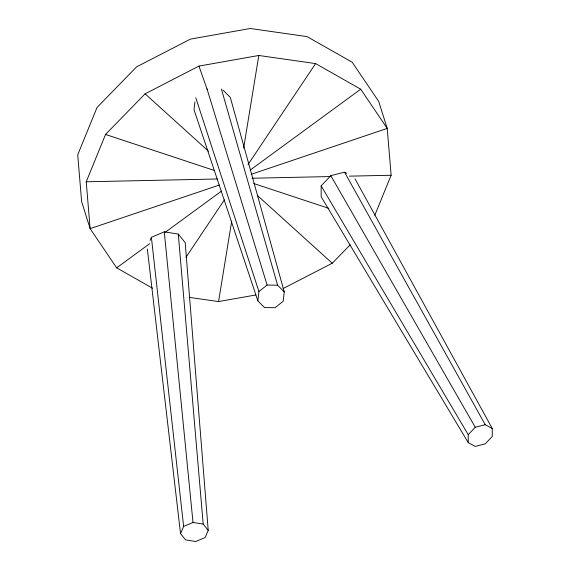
<?xml version="1.0" encoding="UTF-8"?>
<svg xmlns="http://www.w3.org/2000/svg" width="570" height="570" viewBox="0 0 570 570"><rect width="100%" height="100%" fill="white"/><g stroke="black" fill="none" stroke-linecap="round" stroke-linejoin="round"><path stroke-width="0.85" d="M194.904 101.994L194.021 109.697L257.854 300.839L264.516 307.558L275.011 307.736L283.19 301.259L284.259 291.933L230.33 97.449L222.998 90.053M257.854 300.839L258.923 291.505L195.767 97.712M189.717 297.454L218.559 301.573L231.705 221.16M243.647 148.122L258.794 55.475L315.602 63.591L360.703 89.205L387.222 128.414L391.127 175.261L374.818 215.246M152.582 288.249L116.658 267.843L90.138 228.634L86.227 181.794L105.536 134.456L145.108 93.829L198.923 66.092L258.794 55.475M150.081 240.348L151.385 237.298L164.281 231.855L178.282 234.07L185.193 242.649L208.214 530.328L205.129 537.538L195.745 541.5L185.564 539.89L180.54 533.648L147.352 248.983M180.54 533.648L183.626 526.438L151.385 237.298M185.934 257.327L224.43 199.814M247.986 164.616L315.602 63.591M321.152 185.877L330.821 175.674L344.515 172.147L485.213 424.7L492.266 428.498L492.273 436.428L485.241 443.845L475.28 446.41L468.234 442.612L321.166 196.778L321.152 185.877L468.219 434.682L468.234 442.612M468.219 434.682L475.252 427.265L485.213 424.7M283.183 288.513L332.253 263.226L350.18 244.815M258.923 291.505L267.102 285.036L277.597 285.207L284.259 291.933M116.658 267.843L149.682 243.668M165.478 232.104L221.488 191.107M250.123 170.145L360.703 89.205M183.626 526.438L193.009 522.476L203.191 524.087L208.214 530.328M219.386 185.029L90.138 228.634L81.631 201.659L77.727 154.819L97.028 107.481L136.601 66.854L190.416 39.116L250.287 28.5L307.095 36.615L352.196 62.23L378.715 101.439L387.222 128.414L251.256 174.285M218.559 301.573L255.873 294.961M86.227 181.794L217.441 178.98M251.94 178.239L329.952 176.572M349.46 176.151L391.127 175.261M105.536 134.456L214.327 170.466M253.757 183.519L328.812 208.356M345.263 172.546L346.752 173.351M145.108 93.829L208.463 151.171M257.676 195.724L332.253 263.226M330.821 175.674L475.252 427.265M355.067 178.923L492.266 428.498M198.923 66.092L207.188 89.454M206.995 88.813L267.102 285.036M221.409 89.055L277.597 285.207M164.281 231.855L193.009 522.476M178.282 234.07L203.191 524.087"/></g></svg>
